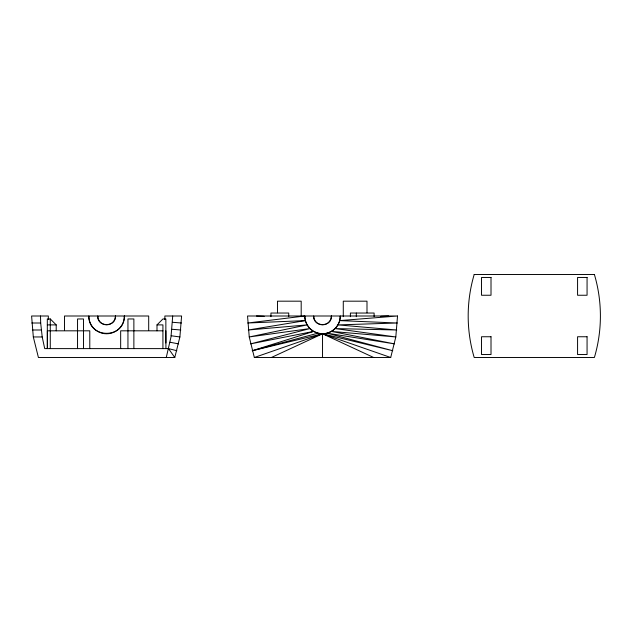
<?xml version="1.0" encoding="UTF-8"?>
<svg xmlns="http://www.w3.org/2000/svg" width="632" height="632" viewBox="0 0 632 632"><rect width="100%" height="100%" fill="white"/><g stroke="black" fill="none" stroke-linecap="round" stroke-linejoin="round"><path stroke-width="0.95" d="M172.71 316L170.995 336.959L166.263 357.499M48.372 319.508A146.292 146.292 0 0 1 48.332 316L31.6 316L33.314 336.959L38.418 357.499L174.78 357.499L179.891 336.959L181.597 316L164.865 316A146.292 146.292 0 0 1 164.826 319.508M397.528 316L395.814 336.959L390.71 357.499L254.348 357.499L249.245 336.959L247.531 316L397.528 316L339.708 320.606C337.63 328.19 330.394 333.743 322.533 333.783L252.271 350.728L313.638 331.405L317.928 333.183L322.533 333.783L392.788 350.728L327.131 333.183L394.487 343.879L331.421 331.405L395.814 336.959L335.11 328.577L396.77 329.999L337.93 324.895L397.338 323.007L339.708 320.606L340.316 316A17.783 17.783 0 0 1 322.533 333.783L271.397 357.499M156.997 330.82L156.997 324.895L162.922 318.963L165.861 318.963L165.861 342.994M254.348 357.499L322.533 333.783L390.71 357.499M252.271 350.728L317.928 333.183M304.743 316L247.72 323.007L305.351 320.606L307.128 324.895L309.949 328.577L313.638 331.405L250.572 343.879L309.949 328.577L249.245 336.959L307.128 324.895L248.289 329.999L305.351 320.606L304.743 316A17.783 17.783 0 0 0 322.533 333.783L373.67 357.499M380.835 316.316L388.641 316M474.198 274.501L594.388 274.501M56.209 330.82L56.209 324.895L50.276 318.963L47.313 318.963L47.345 348.611L47.345 330.82L89.784 330.82L89.784 348.611M31.79 323.007L40.685 323.007L42.21 336.959L44.714 348.611L168.491 348.611L176.857 350.728M47.345 324.895L56.209 324.895M156.997 324.895L162.922 324.895L162.922 348.611M32.358 329.999L41.254 329.999M162.922 330.82L120.665 330.82L120.665 348.611M33.314 336.959L42.21 336.959M256.426 316L264.223 316.316M172.536 322.281L181.408 323.007M172.007 329.28L180.839 329.999M171.161 335.766L179.891 336.959M169.984 342.228L178.556 343.879M168.491 348.611L174.78 357.499M40.495 316L40.685 323.007M165.861 330.82L165.924 348.611M374.112 316.687L374.112 313.038L350.397 313.038L350.397 316.687M366.995 312.793L366.995 301.18L343.279 301.18L343.279 316.664M356.322 313.038L356.322 316.687M322.533 333.783L322.533 357.499M301.188 316.664L301.188 301.18L277.472 301.18L277.472 312.793M288.737 316.687L288.737 313.038L270.946 313.038L270.946 316.687M148.694 330.386L148.694 316L64.504 316L64.504 330.386M133.873 348.611L133.873 318.963L127.948 318.963L127.948 348.611M83.479 348.611L83.479 318.963L77.546 318.963L77.546 348.611M50.276 318.963L50.276 348.611M594.388 274.462A146.379 146.379 0 0 1 594.388 357.499L474.198 357.499A146.379 146.379 0 0 1 474.198 274.462M115.49 316C115.925 327.423 97.273 327.423 97.707 316A8.895 8.895 0 0 0 106.603 324.895A8.895 8.895 0 0 0 115.49 316M124.385 316C124.623 339.092 88.575 339.092 88.812 316A17.783 17.783 0 0 0 106.603 333.783A17.783 17.783 0 0 0 124.385 316M331.421 316C331.855 327.423 313.203 327.423 313.638 316A8.895 8.895 0 0 0 322.533 324.895A8.895 8.895 0 0 0 331.421 316M491.009 277.464L481.521 277.464L481.521 295.247L491.009 295.247L491.009 277.464M587.065 277.464L577.577 277.464L577.577 295.247L587.065 295.247L587.065 277.464M491.009 336.753L481.521 336.753L481.521 354.536L491.009 354.536L491.009 336.753M587.065 336.753L577.577 336.753L577.577 354.536L587.065 354.536L587.065 336.753"/></g></svg>
